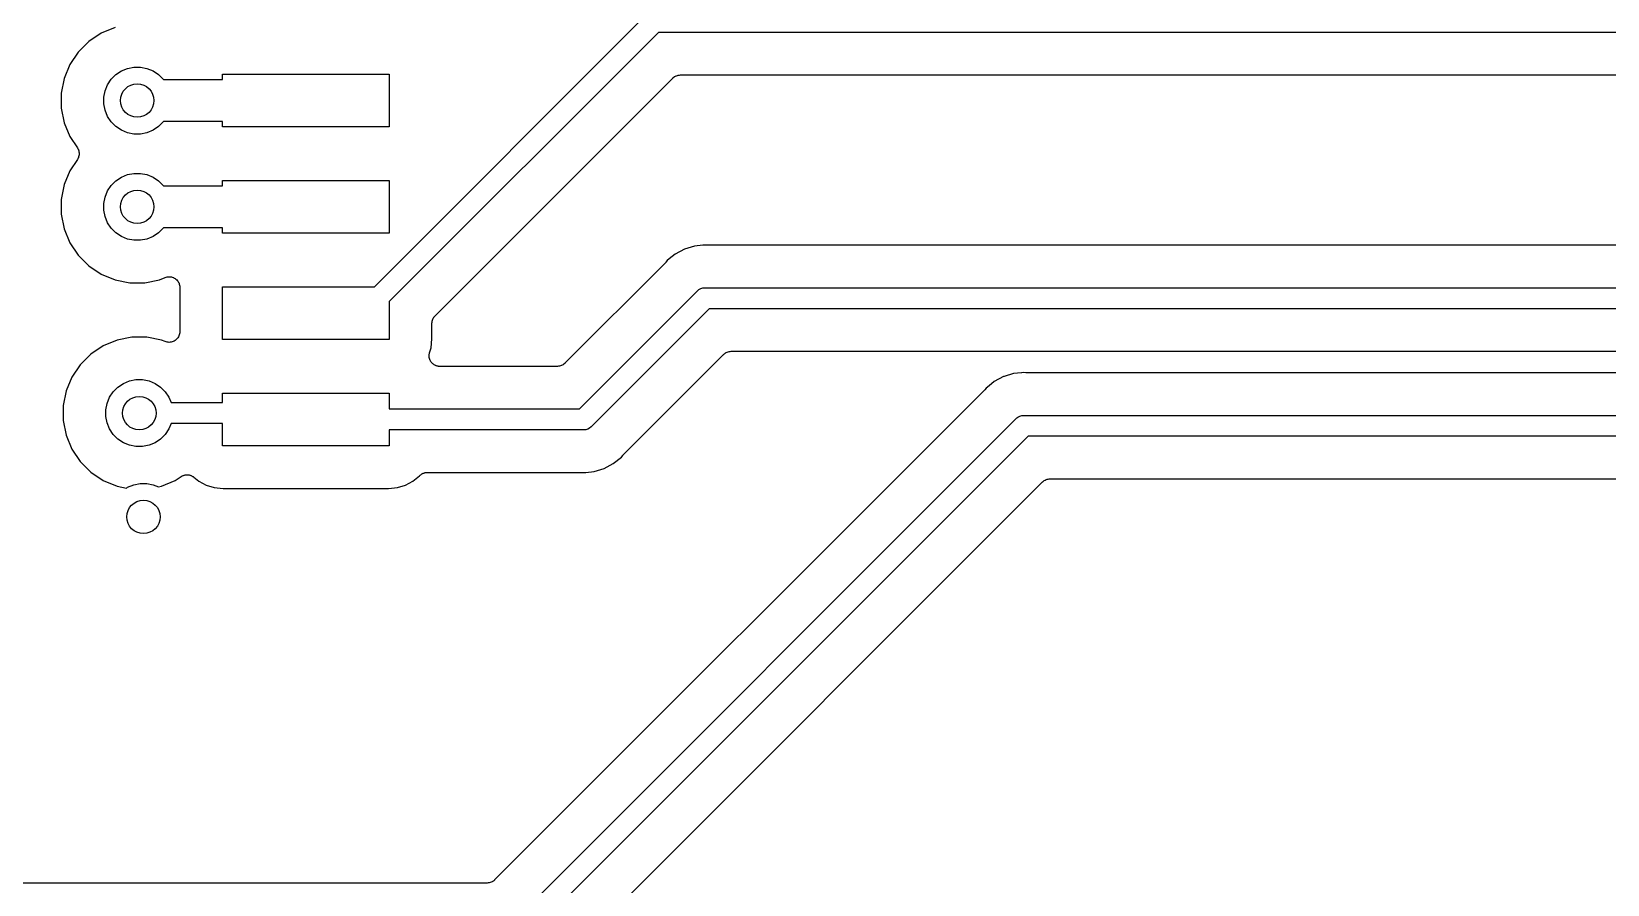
# Model space of a CAD drawing. Extents: x 3.65 to 7.93, y -5.83 to -2.58.
# Drawn here: x 4.543 to 5.285, y -5.486 to -5.085 of the extents above; entities that cross this region are included whole.
import ezdxf

# ---------------------------------------------------------------- set-up
doc = ezdxf.new("R2010")
doc.units = 0
doc.header["$MEASUREMENT"] = 0
doc.layers.add('BLACK', color=7, linetype='CONTINUOUS')

msp = doc.modelspace()

# ---------------------------------------------------------------- linework, layer by layer
at = {"layer": 'BLACK', "linetype": 'CONTINUOUS'}
for p, q in [((4.70458, -5.20457), (4.83245, -5.07669)), ((4.5826, -5.08259), (4.5761, -5.08529)), ((4.57024, -5.0892), (4.56526, -5.09418)), ((4.5761, -5.08529), (4.57024, -5.0892)), ((4.83814, -5.08492), (4.71154, -5.21153)), ((5.64976, -5.08492), (4.83814, -5.08492)), ((4.56526, -5.09418), (4.56135, -5.10004)), ((4.55866, -5.10654), (4.55728, -5.11345)), ((4.56135, -5.10004), (4.55866, -5.10654)), ((4.57908, -5.10951), (4.5808, -5.10693)), ((4.5808, -5.10693), (4.58299, -5.10474)), ((4.58299, -5.10474), (4.58557, -5.10301)), ((4.58557, -5.10301), (4.58844, -5.10183)), ((4.58844, -5.10183), (4.59148, -5.10122)), ((4.59148, -5.10122), (4.59458, -5.10122)), ((4.59458, -5.10122), (4.59763, -5.10183)), ((4.59763, -5.10183), (4.60049, -5.10301)), ((4.60049, -5.10301), (4.60307, -5.10474)), ((4.60307, -5.10474), (4.60526, -5.10693)), ((4.60526, -5.10693), (4.60539, -5.10713)), ((4.63319, -5.10713), (4.63319, -5.10457)), ((4.63319, -5.10457), (4.71154, -5.10457)), ((4.71154, -5.10457), (4.71154, -5.12937)), ((4.73312, -5.21823), (4.84496, -5.10639)), ((4.84496, -5.10639), (4.84497, -5.10637)), ((4.84497, -5.10637), (4.84501, -5.10634)), ((4.84497, -5.10637), (4.84497, -5.10637)), ((4.84497, -5.10637), (4.84497, -5.10637)), ((4.84501, -5.10634), (4.84537, -5.10605)), ((4.84537, -5.10605), (4.84573, -5.10576)), ((4.84573, -5.10576), (4.84575, -5.10574)), ((4.84575, -5.10574), (4.84577, -5.10573)), ((4.84577, -5.10573), (4.84618, -5.10552)), ((4.84618, -5.10552), (4.84659, -5.1053)), ((4.84659, -5.1053), (4.84662, -5.10529)), ((4.84662, -5.10529), (4.84664, -5.10528)), ((4.84664, -5.10528), (4.84708, -5.10515)), ((4.84708, -5.10515), (4.84752, -5.10502)), ((4.84752, -5.10502), (4.84755, -5.10501)), ((4.84755, -5.10501), (4.84758, -5.10501)), ((4.84758, -5.10501), (4.84804, -5.10497)), ((4.84804, -5.10497), (4.8485, -5.10492)), ((4.8485, -5.10492), (5.64853, -5.10492)), ((4.55728, -5.11345), (4.55728, -5.12049)), ((4.57728, -5.11542), (4.57789, -5.11237)), ((4.57789, -5.11237), (4.57908, -5.10951)), ((4.60539, -5.10713), (4.63319, -5.10713)), ((4.55728, -5.12049), (4.55866, -5.1274)), ((4.57728, -5.11852), (4.57728, -5.11542)), ((4.57789, -5.12156), (4.57728, -5.11852)), ((4.57908, -5.12443), (4.57789, -5.12156)), ((4.55866, -5.1274), (4.56135, -5.1339)), ((4.5808, -5.12701), (4.57908, -5.12443)), ((4.58299, -5.1292), (4.5808, -5.12701)), ((4.58557, -5.13092), (4.58299, -5.1292)), ((4.60307, -5.1292), (4.60049, -5.13092)), ((4.60526, -5.12701), (4.60307, -5.1292)), ((4.60539, -5.12681), (4.60526, -5.12701)), ((4.63319, -5.12681), (4.60539, -5.12681)), ((4.63319, -5.12937), (4.63319, -5.12681)), ((4.56135, -5.1339), (4.56489, -5.13919)), ((4.58844, -5.13211), (4.58557, -5.13092)), ((4.59148, -5.13272), (4.58844, -5.13211)), ((4.59458, -5.13272), (4.59148, -5.13272)), ((4.59763, -5.13211), (4.59458, -5.13272)), ((4.60049, -5.13092), (4.59763, -5.13211)), ((4.71154, -5.12937), (4.63319, -5.12937)), ((4.56489, -5.13919), (4.5649, -5.13921)), ((4.5649, -5.13921), (4.5649, -5.13921)), ((4.5649, -5.13921), (4.5649, -5.13921)), ((4.5649, -5.13921), (4.56492, -5.13925)), ((4.56492, -5.13925), (4.56514, -5.13967)), ((4.56533, -5.14393), (4.56511, -5.14434)), ((4.56514, -5.13967), (4.56536, -5.14008)), ((4.56534, -5.14391), (4.56533, -5.14393)), ((4.56535, -5.14389), (4.56534, -5.14391)), ((4.56548, -5.14344), (4.56535, -5.14389)), ((4.56536, -5.14008), (4.56536, -5.1401)), ((4.56536, -5.1401), (4.56537, -5.14012)), ((4.56537, -5.14012), (4.5655, -5.14057)), ((4.56562, -5.143), (4.56548, -5.14344)), ((4.5655, -5.14057), (4.56564, -5.14101)), ((4.56563, -5.14295), (4.56562, -5.14297)), ((4.56562, -5.14297), (4.56562, -5.143)), ((4.56568, -5.14249), (4.56563, -5.14295)), ((4.56564, -5.14101), (4.56564, -5.14103)), ((4.56564, -5.14103), (4.56564, -5.14105)), ((4.56564, -5.14105), (4.56568, -5.14152)), ((4.56568, -5.14152), (4.56573, -5.14198)), ((4.56573, -5.14203), (4.56568, -5.14249)), ((4.56573, -5.14198), (4.56573, -5.142)), ((4.56573, -5.142), (4.56573, -5.14203)), ((4.56135, -5.15004), (4.55866, -5.15654)), ((4.56489, -5.14475), (4.56135, -5.15004)), ((4.56511, -5.14434), (4.56489, -5.14475)), ((4.58844, -5.15183), (4.59148, -5.15122)), ((4.59148, -5.15122), (4.59458, -5.15122)), ((4.59458, -5.15122), (4.59763, -5.15183)), ((4.55866, -5.15654), (4.55728, -5.16345)), ((4.57908, -5.15951), (4.5808, -5.15693)), ((4.5808, -5.15693), (4.58299, -5.15474)), ((4.58299, -5.15474), (4.58557, -5.15301)), ((4.58557, -5.15301), (4.58844, -5.15183)), ((4.59763, -5.15183), (4.60049, -5.15301)), ((4.60049, -5.15301), (4.60307, -5.15474)), ((4.60307, -5.15474), (4.60526, -5.15693)), ((4.60526, -5.15693), (4.60539, -5.15713)), ((4.60539, -5.15713), (4.63319, -5.15713)), ((4.63319, -5.15713), (4.63319, -5.15457)), ((4.63319, -5.15457), (4.71154, -5.15457)), ((4.71154, -5.15457), (4.71154, -5.17937)), ((4.55728, -5.16345), (4.55728, -5.17049)), ((4.57728, -5.16542), (4.57789, -5.16237)), ((4.57728, -5.16852), (4.57728, -5.16542)), ((4.57789, -5.16237), (4.57908, -5.15951)), ((4.55728, -5.17049), (4.55866, -5.1774)), ((4.57789, -5.17156), (4.57728, -5.16852)), ((4.57908, -5.17443), (4.57789, -5.17156)), ((4.55866, -5.1774), (4.56135, -5.1839)), ((4.5808, -5.17701), (4.57908, -5.17443)), ((4.58299, -5.1792), (4.5808, -5.17701)), ((4.58557, -5.18092), (4.58299, -5.1792)), ((4.58844, -5.18211), (4.58557, -5.18092)), ((4.60049, -5.18092), (4.59763, -5.18211)), ((4.60307, -5.1792), (4.60049, -5.18092)), ((4.60526, -5.17701), (4.60307, -5.1792)), ((4.60539, -5.17681), (4.60526, -5.17701)), ((4.63319, -5.17681), (4.60539, -5.17681)), ((4.63319, -5.17937), (4.63319, -5.17681)), ((4.71154, -5.17937), (4.63319, -5.17937)), ((4.56135, -5.1839), (4.56526, -5.18976)), ((4.59148, -5.18272), (4.58844, -5.18211)), ((4.59458, -5.18272), (4.59148, -5.18272)), ((4.59763, -5.18211), (4.59458, -5.18272)), ((4.85042, -5.18686), (4.84609, -5.18918)), ((4.85511, -5.18544), (4.85042, -5.18686)), ((4.85902, -5.18506), (4.85511, -5.18544)), ((4.86, -5.18496), (4.85902, -5.18505)), ((4.85902, -5.18505), (4.85902, -5.18506)), ((4.86098, -5.18505), (4.86, -5.18496)), ((4.86119, -5.18505), (4.86098, -5.18505)), ((4.8614, -5.18508), (4.86119, -5.18505)), ((4.86147, -5.18508), (4.8614, -5.18508)), ((5.99761, -5.18508), (4.86147, -5.18508)), ((4.56526, -5.18976), (4.57024, -5.19474)), ((4.57024, -5.19474), (4.5761, -5.19865)), ((4.84134, -5.19342), (4.79417, -5.24058)), ((4.84147, -5.19325), (4.84134, -5.19342)), ((4.84162, -5.19311), (4.84147, -5.19325)), ((4.84167, -5.19305), (4.84162, -5.19311)), ((4.84229, -5.19229), (4.84167, -5.19305)), ((4.84325, -5.1915), (4.84229, -5.19229)), ((4.84326, -5.1915), (4.84325, -5.1915)), ((4.84609, -5.18918), (4.84326, -5.1915)), ((4.5761, -5.19865), (4.5826, -5.20134)), ((4.5826, -5.20134), (4.58951, -5.20272)), ((4.58951, -5.20272), (4.59655, -5.20272)), ((4.59655, -5.20272), (4.60346, -5.20134)), ((4.60346, -5.20134), (4.60615, -5.20023)), ((4.60615, -5.20023), (4.60619, -5.20021)), ((4.60619, -5.20021), (4.60619, -5.20021)), ((4.60619, -5.20021), (4.6062, -5.20021)), ((4.6062, -5.20021), (4.60622, -5.2002)), ((4.60622, -5.2002), (4.60668, -5.20007)), ((4.60668, -5.20007), (4.60713, -5.19993)), ((4.60713, -5.19993), (4.60714, -5.19993)), ((4.60714, -5.19993), (4.60716, -5.19993)), ((4.60716, -5.19993), (4.60763, -5.19989)), ((4.60763, -5.19989), (4.6081, -5.19985)), ((4.6081, -5.19985), (4.60812, -5.19985)), ((4.60812, -5.19985), (4.60813, -5.19985)), ((4.60813, -5.19985), (4.6086, -5.1999)), ((4.6086, -5.1999), (4.60907, -5.19995)), ((4.60907, -5.19995), (4.60909, -5.19995)), ((4.60909, -5.19995), (4.6091, -5.19995)), ((4.6091, -5.19995), (4.60955, -5.20009)), ((4.60955, -5.20009), (4.61001, -5.20024)), ((4.61001, -5.20024), (4.61002, -5.20024)), ((4.61002, -5.20024), (4.61003, -5.20025)), ((4.61003, -5.20025), (4.61044, -5.20047)), ((4.61044, -5.20047), (4.61086, -5.2007)), ((4.61086, -5.2007), (4.61087, -5.20071)), ((4.61087, -5.20071), (4.61089, -5.20071)), ((4.61089, -5.20071), (4.61125, -5.20102)), ((4.61125, -5.20102), (4.61162, -5.20132)), ((4.61162, -5.20132), (4.61162, -5.20133)), ((4.61162, -5.20133), (4.61163, -5.20134)), ((4.61163, -5.20134), (4.61193, -5.20171)), ((4.61193, -5.20171), (4.61223, -5.20208)), ((4.61223, -5.20208), (4.61224, -5.20209)), ((4.61224, -5.20209), (4.61225, -5.2021)), ((4.61225, -5.2021), (4.61247, -5.20252)), ((4.61247, -5.20252), (4.61269, -5.20294)), ((4.61269, -5.20294), (4.61269, -5.20295)), ((4.61269, -5.20295), (4.6127, -5.20296)), ((4.6127, -5.20296), (4.61284, -5.20342)), ((4.61284, -5.20342), (4.61297, -5.20387)), ((4.61297, -5.20387), (4.61297, -5.20389)), ((4.61297, -5.20389), (4.61298, -5.2039)), ((4.61298, -5.2039), (4.61302, -5.20437)), ((4.61302, -5.20437), (4.61307, -5.20485)), ((4.61307, -5.20485), (4.61307, -5.22573)), ((4.63319, -5.22937), (4.63319, -5.20457)), ((4.63319, -5.20457), (4.70458, -5.20457)), ((4.80099, -5.26205), (4.85635, -5.20669)), ((4.85635, -5.20669), (4.8565, -5.2065)), ((4.8565, -5.2065), (4.85675, -5.2063)), ((4.85675, -5.2063), (4.85725, -5.20589)), ((4.85725, -5.20589), (4.85811, -5.20543)), ((4.85811, -5.20543), (4.85815, -5.20542)), ((4.85815, -5.20542), (4.85904, -5.20515)), ((4.85904, -5.20515), (4.85976, -5.20508)), ((4.85976, -5.20508), (4.86, -5.20505)), ((4.85976, -5.20508), (4.85976, -5.20508)), ((4.86, -5.20505), (4.86024, -5.20508)), ((4.86024, -5.20508), (6.00796, -5.20508)), ((4.71154, -5.21153), (4.71154, -5.22937)), ((4.86204, -5.21492), (4.80668, -5.27028)), ((6.00976, -5.21492), (4.86204, -5.21492)), ((4.73166, -5.22169), (4.73171, -5.22123)), ((4.73166, -5.22174), (4.73166, -5.22169)), ((4.73166, -5.22176), (4.73166, -5.22174)), ((4.73166, -5.22174), (4.73166, -5.22174)), ((4.73166, -5.22174), (4.73166, -5.22174)), ((4.73166, -5.22912), (4.73166, -5.22176)), ((4.73171, -5.22123), (4.73175, -5.22077)), ((4.73175, -5.22077), (4.73176, -5.22075)), ((4.73176, -5.22075), (4.73177, -5.22072)), ((4.73177, -5.22072), (4.73191, -5.22028)), ((4.73191, -5.22028), (4.73204, -5.21984)), ((4.73204, -5.21984), (4.73205, -5.21982)), ((4.73205, -5.21982), (4.73206, -5.21979)), ((4.73206, -5.21979), (4.73228, -5.21939)), ((4.73228, -5.21939), (4.7325, -5.21898)), ((4.7325, -5.21898), (4.73252, -5.21896)), ((4.73252, -5.21896), (4.73253, -5.21894)), ((4.73253, -5.21894), (4.73283, -5.21858)), ((4.73283, -5.21858), (4.73312, -5.21823)), ((4.57708, -5.23234), (4.57123, -5.23625)), ((4.58359, -5.22964), (4.57708, -5.23234)), ((4.59049, -5.22827), (4.58359, -5.22964)), ((4.59754, -5.22827), (4.59049, -5.22827)), ((4.60444, -5.22964), (4.59754, -5.22827)), ((4.60615, -5.23035), (4.60444, -5.22964)), ((4.60661, -5.23049), (4.60615, -5.23035)), ((4.60706, -5.23063), (4.60661, -5.23049)), ((4.60708, -5.23063), (4.60706, -5.23063)), ((4.60709, -5.23063), (4.60708, -5.23063)), ((4.60756, -5.23068), (4.60709, -5.23063)), ((4.60803, -5.23073), (4.60756, -5.23068)), ((4.60805, -5.23073), (4.60803, -5.23073)), ((4.60806, -5.23073), (4.60805, -5.23073)), ((4.60853, -5.23069), (4.60806, -5.23073)), ((4.609, -5.23064), (4.60853, -5.23069)), ((4.60902, -5.23064), (4.609, -5.23064)), ((4.60903, -5.23064), (4.60902, -5.23064)), ((4.60949, -5.2305), (4.60903, -5.23064)), ((4.60994, -5.23037), (4.60949, -5.2305)), ((4.60995, -5.23036), (4.60994, -5.23037)), ((4.60997, -5.23036), (4.60995, -5.23036)), ((4.61039, -5.23013), (4.60997, -5.23036)), ((4.61081, -5.22991), (4.61039, -5.23013)), ((4.61082, -5.22991), (4.61081, -5.22991)), ((4.61083, -5.2299), (4.61082, -5.22991)), ((4.6112, -5.2296), (4.61083, -5.2299)), ((4.61157, -5.2293), (4.6112, -5.2296)), ((4.61159, -5.22928), (4.61157, -5.22929)), ((4.61157, -5.22929), (4.61157, -5.2293)), ((4.61189, -5.22892), (4.61159, -5.22928)), ((4.61219, -5.22856), (4.61189, -5.22892)), ((4.6122, -5.22854), (4.61219, -5.22856)), ((4.61221, -5.22853), (4.6122, -5.22854)), ((4.61244, -5.22811), (4.61221, -5.22853)), ((4.61266, -5.2277), (4.61244, -5.22811)), ((4.61267, -5.22769), (4.61266, -5.2277)), ((4.61282, -5.22722), (4.61267, -5.22768)), ((4.61267, -5.22768), (4.61267, -5.22769)), ((4.61296, -5.22677), (4.61282, -5.22722)), ((4.61301, -5.22628), (4.61296, -5.22674)), ((4.61296, -5.22674), (4.61296, -5.22676)), ((4.61296, -5.22676), (4.61296, -5.22677)), ((4.61307, -5.2258), (4.61301, -5.22628)), ((4.61307, -5.22573), (4.61307, -5.22577)), ((4.61307, -5.22577), (4.61307, -5.22577)), ((4.61307, -5.22577), (4.61307, -5.22578)), ((4.61307, -5.22578), (4.61307, -5.2258)), ((4.71154, -5.22937), (4.63319, -5.22937)), ((4.73125, -5.23329), (4.73166, -5.22912)), ((4.57123, -5.23625), (4.56625, -5.24123)), ((4.73033, -5.23701), (4.73036, -5.23678)), ((4.73036, -5.23727), (4.73033, -5.23701)), ((4.73035, -5.23753), (4.73036, -5.23727)), ((4.7304, -5.23775), (4.73035, -5.23753)), ((4.73036, -5.23655), (4.73041, -5.2363)), ((4.73036, -5.23678), (4.73036, -5.23655)), ((4.73042, -5.23798), (4.7304, -5.23775)), ((4.73041, -5.2363), (4.73043, -5.23604)), ((4.73049, -5.23823), (4.73042, -5.23798)), ((4.73043, -5.23604), (4.7305, -5.23582)), ((4.73054, -5.23849), (4.73049, -5.23823)), ((4.7305, -5.23582), (4.73055, -5.2356)), ((4.73063, -5.2387), (4.73054, -5.23849)), ((4.73055, -5.2356), (4.73125, -5.23329)), ((4.7307, -5.23892), (4.73063, -5.2387)), ((4.73082, -5.23915), (4.7307, -5.23892)), ((4.73091, -5.23939), (4.73082, -5.23915)), ((4.73104, -5.23958), (4.73091, -5.23939)), ((4.73115, -5.23979), (4.73104, -5.23958)), ((4.73131, -5.23999), (4.73115, -5.23979)), ((4.73145, -5.2402), (4.73131, -5.23999)), ((4.73161, -5.24037), (4.73145, -5.2402)), ((4.73176, -5.24055), (4.73161, -5.24037)), ((4.82169, -5.28355), (4.86886, -5.23639)), ((4.86886, -5.23639), (4.86887, -5.23637)), ((4.86887, -5.23637), (4.86891, -5.23634)), ((4.86887, -5.23637), (4.86887, -5.23637)), ((4.86887, -5.23637), (4.86887, -5.23637)), ((4.86891, -5.23634), (4.86927, -5.23605)), ((4.86927, -5.23605), (4.86963, -5.23576)), ((4.86963, -5.23576), (4.86965, -5.23574)), ((4.86965, -5.23574), (4.86967, -5.23573)), ((4.86967, -5.23573), (4.87008, -5.23552)), ((4.87008, -5.23552), (4.87049, -5.2353)), ((4.87049, -5.2353), (4.87051, -5.23529)), ((4.87051, -5.23529), (4.87054, -5.23528)), ((4.87054, -5.23528), (4.87098, -5.23515)), ((4.87098, -5.23515), (4.87142, -5.23502)), ((4.87142, -5.23502), (4.87145, -5.23501)), ((4.87145, -5.23501), (4.87147, -5.23501)), ((4.87147, -5.23501), (4.87193, -5.23497)), ((4.87193, -5.23497), (4.87239, -5.23492)), ((4.87239, -5.23492), (6.00853, -5.23492)), ((4.56234, -5.24708), (4.55964, -5.25359)), ((4.56625, -5.24123), (4.56234, -5.24708)), ((4.73196, -5.24071), (4.73176, -5.24055)), ((4.73214, -5.2409), (4.73196, -5.24071)), ((4.73233, -5.24102), (4.73214, -5.2409)), ((4.73251, -5.24117), (4.73233, -5.24102)), ((4.73273, -5.2413), (4.73251, -5.24117)), ((4.73295, -5.24144), (4.73273, -5.2413)), ((4.73316, -5.24153), (4.73295, -5.24144)), ((4.73336, -5.24164), (4.73316, -5.24153)), ((4.73361, -5.24172), (4.73336, -5.24164)), ((4.73385, -5.24182), (4.73361, -5.24172)), ((4.73407, -5.24187), (4.73385, -5.24182)), ((4.73429, -5.24194), (4.73407, -5.24187)), ((4.73455, -5.24197), (4.73429, -5.24194)), ((4.7348, -5.24202), (4.73455, -5.24197)), ((4.73503, -5.24202), (4.7348, -5.24202)), ((4.73526, -5.24205), (4.73503, -5.24202)), ((4.73533, -5.24205), (4.73526, -5.24205)), ((4.79064, -5.24205), (4.73533, -5.24205)), ((4.7911, -5.242), (4.79064, -5.24205)), ((4.79156, -5.24196), (4.7911, -5.242)), ((4.79158, -5.24195), (4.79156, -5.24196)), ((4.79161, -5.24195), (4.79158, -5.24195)), ((4.79205, -5.24182), (4.79161, -5.24195)), ((4.79249, -5.24169), (4.79205, -5.24182)), ((4.79252, -5.24168), (4.79249, -5.24169)), ((4.79254, -5.24167), (4.79252, -5.24168)), ((4.79295, -5.24145), (4.79254, -5.24167)), ((4.79336, -5.24124), (4.79295, -5.24145)), ((4.79338, -5.24122), (4.79336, -5.24124)), ((4.7934, -5.24121), (4.79338, -5.24122)), ((4.79376, -5.24092), (4.7934, -5.24121)), ((4.79412, -5.24063), (4.79376, -5.24092)), ((4.79416, -5.2406), (4.79412, -5.24063)), ((4.79417, -5.24058), (4.79416, -5.24059)), ((4.79416, -5.24059), (4.79416, -5.2406)), ((4.79416, -5.2406), (4.79416, -5.2406)), ((5.00042, -5.24686), (4.99609, -5.24918)), ((5.00078, -5.24675), (5.00042, -5.24686)), ((5.00511, -5.24544), (5.00078, -5.24675)), ((5.00078, -5.24675), (5.00078, -5.24675)), ((5.00901, -5.24506), (5.00511, -5.24544)), ((5.00902, -5.24505), (5.00901, -5.24506)), ((5.01, -5.24496), (5.00902, -5.24505)), ((5.01098, -5.24505), (5.01, -5.24496)), ((5.01119, -5.24505), (5.01098, -5.24505)), ((5.0114, -5.24508), (5.01119, -5.24505)), ((5.01147, -5.24508), (5.0114, -5.24508)), ((5.96853, -5.24508), (5.01147, -5.24508)), ((4.55964, -5.25359), (4.55827, -5.26049)), ((4.58006, -5.25656), (4.58178, -5.25398)), ((4.58178, -5.25398), (4.58398, -5.25178)), ((4.58398, -5.25178), (4.58656, -5.25006)), ((4.58656, -5.25006), (4.58942, -5.24887)), ((4.58942, -5.24887), (4.59246, -5.24827)), ((4.59246, -5.24827), (4.59557, -5.24827)), ((4.59557, -5.24827), (4.59861, -5.24887)), ((4.59861, -5.24887), (4.60148, -5.25006)), ((4.60148, -5.25006), (4.60405, -5.25178)), ((4.60405, -5.25178), (4.60625, -5.25398)), ((4.60625, -5.25398), (4.60797, -5.25656)), ((4.63319, -5.25909), (4.63319, -5.25457)), ((4.63319, -5.25457), (4.71154, -5.25457)), ((4.71154, -5.25457), (4.71154, -5.26205)), ((4.99134, -5.25342), (4.76114, -5.48361)), ((4.99147, -5.25325), (4.99134, -5.25342)), ((4.99162, -5.25311), (4.99147, -5.25325)), ((4.99167, -5.25305), (4.99162, -5.25311)), ((4.99229, -5.25229), (4.99167, -5.25305)), ((4.99372, -5.25112), (4.99229, -5.25229)), ((4.99609, -5.24918), (4.99372, -5.25112)), ((4.55827, -5.26049), (4.55827, -5.26754)), ((4.57827, -5.26246), (4.57887, -5.25942)), ((4.57827, -5.26557), (4.57827, -5.26246)), ((4.57887, -5.25942), (4.58006, -5.25656)), ((4.60797, -5.25656), (4.60902, -5.25909)), ((4.60902, -5.25909), (4.63319, -5.25909)), ((4.71154, -5.26205), (4.80099, -5.26205)), ((4.55827, -5.26754), (4.55964, -5.27444)), ((4.57887, -5.26861), (4.57827, -5.26557)), ((4.58006, -5.27148), (4.57887, -5.26861)), ((4.60902, -5.26894), (4.60797, -5.27148)), ((4.63319, -5.26894), (4.60902, -5.26894)), ((4.63319, -5.27937), (4.63319, -5.26894)), ((4.76796, -5.50508), (5.00635, -5.26669)), ((5.00635, -5.26669), (5.0065, -5.2665)), ((5.0065, -5.2665), (5.0068, -5.26626)), ((5.0068, -5.26626), (5.00725, -5.26589)), ((5.00725, -5.26589), (5.00811, -5.26543)), ((5.00811, -5.26543), (5.00904, -5.26515)), ((5.00811, -5.26543), (5.00811, -5.26543)), ((5.00904, -5.26515), (5.00976, -5.26508)), ((5.00976, -5.26508), (5.01, -5.26506)), ((5.00976, -5.26508), (5.00976, -5.26508)), ((5.01, -5.26506), (5.01024, -5.26508)), ((5.01024, -5.26508), (5.96976, -5.26508)), ((4.55964, -5.27444), (4.56234, -5.28095)), ((4.58178, -5.27405), (4.58006, -5.27148)), ((4.58398, -5.27625), (4.58178, -5.27405)), ((4.58656, -5.27797), (4.58398, -5.27625)), ((4.60405, -5.27625), (4.60148, -5.27797)), ((4.60625, -5.27405), (4.60405, -5.27625)), ((4.60797, -5.27148), (4.60625, -5.27405)), ((4.80279, -5.27189), (4.71154, -5.27189)), ((4.71154, -5.27189), (4.71154, -5.27937)), ((5.01204, -5.27492), (4.77365, -5.51331)), ((4.80303, -5.27191), (4.80279, -5.27189)), ((4.80327, -5.27189), (4.80303, -5.27191)), ((4.804, -5.27182), (4.80327, -5.27189)), ((4.80327, -5.27189), (4.80327, -5.27189)), ((4.80492, -5.27154), (4.804, -5.27182)), ((4.80578, -5.27108), (4.80492, -5.27154)), ((4.80653, -5.27047), (4.80578, -5.27108)), ((4.80668, -5.27028), (4.80653, -5.27047)), ((5.96796, -5.27492), (5.01204, -5.27492)), ((4.56234, -5.28095), (4.56625, -5.2868)), ((4.58942, -5.27916), (4.58656, -5.27797)), ((4.59246, -5.27976), (4.58942, -5.27916)), ((4.59557, -5.27976), (4.59246, -5.27976)), ((4.59861, -5.27916), (4.59557, -5.27976)), ((4.60148, -5.27797), (4.59861, -5.27916)), ((4.71154, -5.27937), (4.63319, -5.27937)), ((4.81694, -5.28779), (4.82074, -5.28468)), ((4.82074, -5.28468), (4.82136, -5.28391)), ((4.82136, -5.28391), (4.82141, -5.28386)), ((4.82141, -5.28386), (4.82156, -5.28371)), ((4.82156, -5.28371), (4.82169, -5.28355)), ((4.56625, -5.2868), (4.57123, -5.29178)), ((4.57123, -5.29178), (4.57708, -5.2957)), ((4.7274, -5.29237), (4.72759, -5.29227)), ((4.72759, -5.29227), (4.72785, -5.29219)), ((4.72785, -5.29219), (4.7281, -5.29209)), ((4.7281, -5.29209), (4.72832, -5.29205)), ((4.72832, -5.29205), (4.72853, -5.29198)), ((4.72853, -5.29198), (4.7288, -5.29196)), ((4.7288, -5.29196), (4.72906, -5.29191)), ((4.72906, -5.29191), (4.72928, -5.29191)), ((4.72928, -5.29191), (4.7295, -5.29189)), ((4.7295, -5.29189), (4.80156, -5.29189)), ((4.80156, -5.29189), (4.80163, -5.29189)), ((4.80163, -5.29189), (4.80184, -5.29191)), ((4.80184, -5.29191), (4.80205, -5.29191)), ((4.80205, -5.29191), (4.80303, -5.29201)), ((4.80303, -5.29201), (4.80401, -5.29191)), ((4.80401, -5.29191), (4.80402, -5.29191)), ((4.80402, -5.29191), (4.80792, -5.29153)), ((4.80792, -5.29153), (4.81261, -5.2901)), ((4.81261, -5.2901), (4.81694, -5.28779)), ((4.57708, -5.2957), (4.58359, -5.29839)), ((4.58359, -5.29839), (4.58796, -5.29926)), ((4.58796, -5.29926), (4.58852, -5.29888)), ((4.58852, -5.29888), (4.59139, -5.29769)), ((4.59139, -5.29769), (4.59443, -5.29709)), ((4.59443, -5.29709), (4.59754, -5.29709)), ((4.59754, -5.29709), (4.60058, -5.29769)), ((4.60058, -5.29769), (4.60297, -5.29868)), ((4.60297, -5.29868), (4.60444, -5.29839)), ((4.60444, -5.29839), (4.61095, -5.2957)), ((4.61095, -5.2957), (4.61371, -5.29385)), ((4.61371, -5.29385), (4.61377, -5.29381)), ((4.61377, -5.29381), (4.61397, -5.29371)), ((4.61397, -5.29371), (4.61416, -5.29358)), ((4.61416, -5.29358), (4.6144, -5.29348)), ((4.6144, -5.29348), (4.61464, -5.29336)), ((4.61464, -5.29336), (4.61485, -5.2933)), ((4.61485, -5.2933), (4.61506, -5.29322)), ((4.61506, -5.29322), (4.61532, -5.29316)), ((4.61532, -5.29316), (4.61557, -5.29309)), ((4.61557, -5.29309), (4.6158, -5.29307)), ((4.6158, -5.29307), (4.61602, -5.29303)), ((4.61602, -5.29303), (4.61628, -5.29303)), ((4.61628, -5.29303), (4.61655, -5.29301)), ((4.61655, -5.29301), (4.61677, -5.29303)), ((4.61677, -5.29303), (4.61699, -5.29303)), ((4.61699, -5.29303), (4.61725, -5.29308)), ((4.61725, -5.29308), (4.61752, -5.29311)), ((4.61752, -5.29311), (4.61773, -5.29318)), ((4.61773, -5.29318), (4.61795, -5.29322)), ((4.61795, -5.29322), (4.61819, -5.29333)), ((4.61819, -5.29333), (4.61845, -5.29341)), ((4.61845, -5.29341), (4.61864, -5.29351)), ((4.61864, -5.29351), (4.61885, -5.2936)), ((4.61885, -5.2936), (4.61907, -5.29375)), ((4.61907, -5.29375), (4.6193, -5.29387)), ((4.6193, -5.29387), (4.61948, -5.29402)), ((4.61948, -5.29402), (4.61966, -5.29414)), ((4.61966, -5.29414), (4.62202, -5.29608)), ((4.62202, -5.29608), (4.6255, -5.29794)), ((4.6255, -5.29794), (4.62927, -5.29908)), ((4.62927, -5.29908), (4.63343, -5.29949)), ((4.63343, -5.29949), (4.71129, -5.29949)), ((4.71129, -5.29949), (4.71546, -5.29908)), ((4.71546, -5.29908), (4.71923, -5.29794)), ((4.71923, -5.29794), (4.7227, -5.29608)), ((4.7227, -5.29608), (4.72585, -5.2935)), ((4.72585, -5.2935), (4.72598, -5.29334)), ((4.72598, -5.29334), (4.72618, -5.29317)), ((4.72618, -5.29317), (4.72638, -5.29298)), ((4.72638, -5.29298), (4.72656, -5.29286)), ((4.72656, -5.29286), (4.72673, -5.29273)), ((4.72673, -5.29273), (4.72697, -5.2926)), ((4.72697, -5.2926), (4.7272, -5.29245)), ((4.7272, -5.29245), (4.7274, -5.29237)), ((4.78866, -5.52658), (5.01886, -5.29639)), ((5.01886, -5.29639), (5.01887, -5.29637)), ((5.01887, -5.29637), (5.01891, -5.29634)), ((5.01887, -5.29637), (5.01887, -5.29637)), ((5.01887, -5.29637), (5.01887, -5.29637)), ((5.01891, -5.29634), (5.01927, -5.29605)), ((5.01927, -5.29605), (5.01963, -5.29576)), ((5.01963, -5.29576), (5.01965, -5.29574)), ((5.01965, -5.29574), (5.01967, -5.29573)), ((5.01967, -5.29573), (5.02008, -5.29552)), ((5.02008, -5.29552), (5.02049, -5.2953)), ((5.02049, -5.2953), (5.02051, -5.29529)), ((5.02051, -5.29529), (5.02054, -5.29528)), ((5.02054, -5.29528), (5.02098, -5.29515)), ((5.02098, -5.29515), (5.02142, -5.29502)), ((5.02142, -5.29502), (5.02145, -5.29501)), ((5.02145, -5.29501), (5.02147, -5.29501)), ((5.02147, -5.29501), (5.02193, -5.29497)), ((5.02193, -5.29497), (5.02239, -5.29492)), ((5.02239, -5.29492), (5.95043, -5.29492)), ((4.75853, -5.48499), (4.75807, -5.48503)), ((4.75855, -5.48499), (4.75853, -5.48499)), ((4.75858, -5.48498), (4.75855, -5.48499)), ((4.75902, -5.48485), (4.75858, -5.48498)), ((4.75946, -5.48472), (4.75902, -5.48485)), ((4.75949, -5.48471), (4.75946, -5.48472)), ((4.75951, -5.4847), (4.75949, -5.48471)), ((4.75992, -5.48448), (4.75951, -5.4847)), ((4.76033, -5.48427), (4.75992, -5.48448)), ((4.76035, -5.48426), (4.76033, -5.48427)), ((4.76037, -5.48424), (4.76035, -5.48426)), ((4.76073, -5.48395), (4.76037, -5.48424)), ((4.76109, -5.48366), (4.76073, -5.48395)), ((4.76113, -5.48363), (4.76109, -5.48366)), ((4.76114, -5.48361), (4.76113, -5.48363)), ((4.76113, -5.48363), (4.76113, -5.48363)), ((4.76113, -5.48363), (4.76113, -5.48363)), ((4.75761, -5.48508), (4.31239, -5.48508)), ((4.75807, -5.48503), (4.75761, -5.48508))]:
    msp.add_line(p, q, dxfattribs=at)
at = {"layer": 'BLACK'}
for centre in [(4.59303, -5.11697), (4.59303, -5.16697), (4.59402, -5.26402), (4.59598, -5.31283)]:
    msp.add_circle(centre, 0.00787, dxfattribs=at)

doc.saveas('drawing.dxf')
